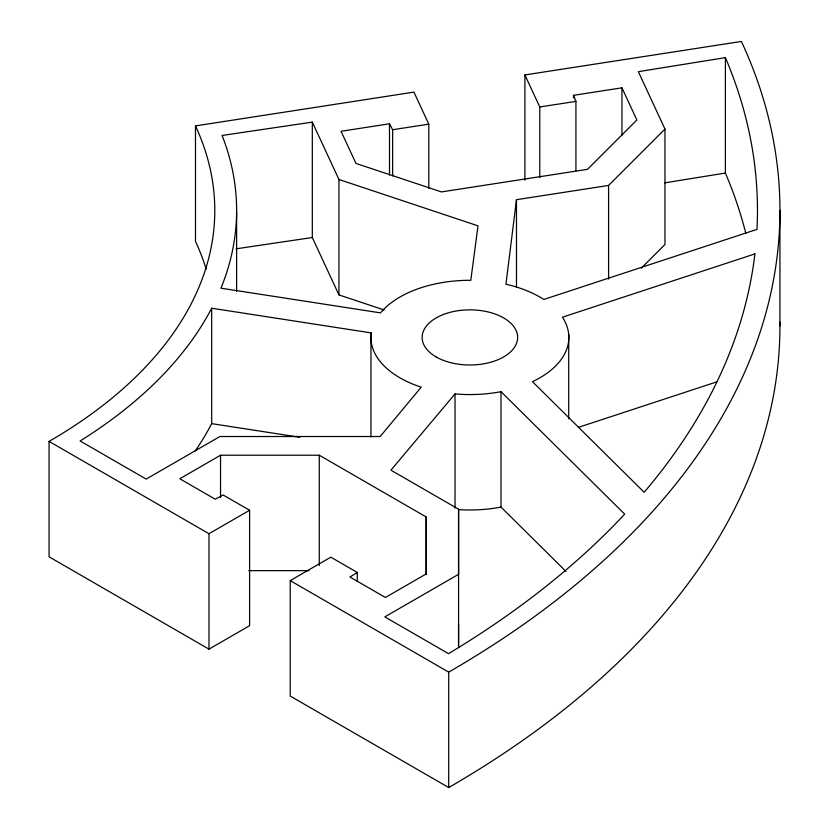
<?xml version="1.0" encoding="UTF-8"?>
<svg xmlns="http://www.w3.org/2000/svg" width="829" height="829" viewBox="0 0 829 829"><rect width="100%" height="100%" fill="white"/><g stroke="black" fill="none" stroke-linecap="round" stroke-linejoin="round"><path stroke-width="1.24" d="M428.8 188.266L428.8 124.143L413.93 92.112L195.478 125.904A565.461 326.46 0 0 1 49.066 441.391L49.066 556.819L208.981 649.148L249.602 625.698L249.602 510.27L223.125 494.986L215.25 499.234L179.789 478.758L220.545 455.225L319.269 455.225L426.179 516.954L426.179 573.948L385.412 597.481L349.952 577.005L357.299 572.456L330.833 557.171L290.212 580.621L290.212 696.049L448.707 787.55A1130.911 652.931 0 0 0 779.923 322.066M458.572 647.604L458.572 624.631M458.572 509.203L458.572 574.31L384.822 616.89L448.541 653.677A1108.435 639.947 0 0 0 624.683 514.156L501.006 391.671A98.952 57.128 0 0 1 455.028 393.92L390.946 470.167L458.572 509.203L458.572 647.418M664.972 129.055L608.579 185.437L516.477 199.685L505.939 284.223A98.952 57.128 0 0 1 543.824 299.456L756.981 229.374A1108.435 639.947 0 0 0 725.396 57.626L638.34 71.667L664.972 129.055L664.972 244.472L641.325 268.119M49.066 441.391L208.981 533.721L249.602 510.27M578.373 427.381L716.898 381.837M664.837 182.826L725.396 173.054A1108.435 639.947 0 0 1 745.789 233.239M524.902 180.111L524.902 74.942L741.406 41.45A1130.911 652.931 0 0 1 448.707 672.122L448.707 787.55M392.645 175.903L392.645 129.738L389.495 123.79L341.051 131.283L355.973 163.427L441.463 191.924L587.512 169.334L636.869 119.977L621.947 87.822L573.502 95.325L573.502 97.884M392.645 129.738L428.8 124.143M524.902 74.942L539.772 106.972L575.927 101.387L575.927 170.639M312.315 122.112L222.089 135.469A587.595 339.248 0 0 1 220.98 288.191L380.542 312.875A98.952 57.128 0 0 1 470.799 280.306L478.001 225.84L338.947 179.489L312.315 122.112L312.315 237.529L338.947 294.906L384.076 309.953M236.068 248.824L312.315 237.529M248.752 570.653L309.01 570.653M211.685 308.222L371.247 332.906A98.952 57.128 0 0 0 421.205 387.164L380.179 436.52L219.913 436.52L146.163 479.1L80.112 440.966A587.595 339.248 0 0 0 211.685 308.222L211.685 423.64A587.595 339.248 0 0 1 195.219 450.955M211.685 423.64L299.766 437.266M290.212 580.621L448.707 672.122M501.006 391.671L501.006 507.089L566.052 571.513M573.502 95.325L575.927 101.387M779.934 210.442L779.934 325.859M725.396 57.626L725.396 173.054M621.947 87.822L621.947 135.282M608.579 185.437L608.579 279.062M568.725 334.574L568.704 418.738M539.772 106.972L539.772 177.51M516.477 199.685L516.477 286.896M455.028 393.92L455.028 508.053M426.179 516.954L426.179 574.663M389.495 123.79L389.495 175.085M371.247 332.906L371.247 338.035M370.957 338.305L370.957 437.059M357.299 572.456L357.299 581.43M338.947 179.489L338.947 294.906M319.269 455.225L319.269 565.523M236.617 211.872L236.617 291.383M220.545 455.225L220.545 497.545M208.981 533.721L208.981 649.148M195.478 125.904L195.478 241.332A565.461 326.46 0 0 1 206.172 269.145M501.006 507.089A98.952 57.128 0 0 1 458.872 509.628M754.898 253.912L562.435 317.196A98.952 57.128 0 0 1 532.487 381.682L644.164 492.291A1108.435 639.947 0 0 0 754.898 253.912M436.127 356.926A47.761 27.575 0 0 0 516.021 344.563A47.761 27.575 0 0 0 457.535 310.792A47.761 27.575 0 0 0 436.127 356.926"/></g></svg>
